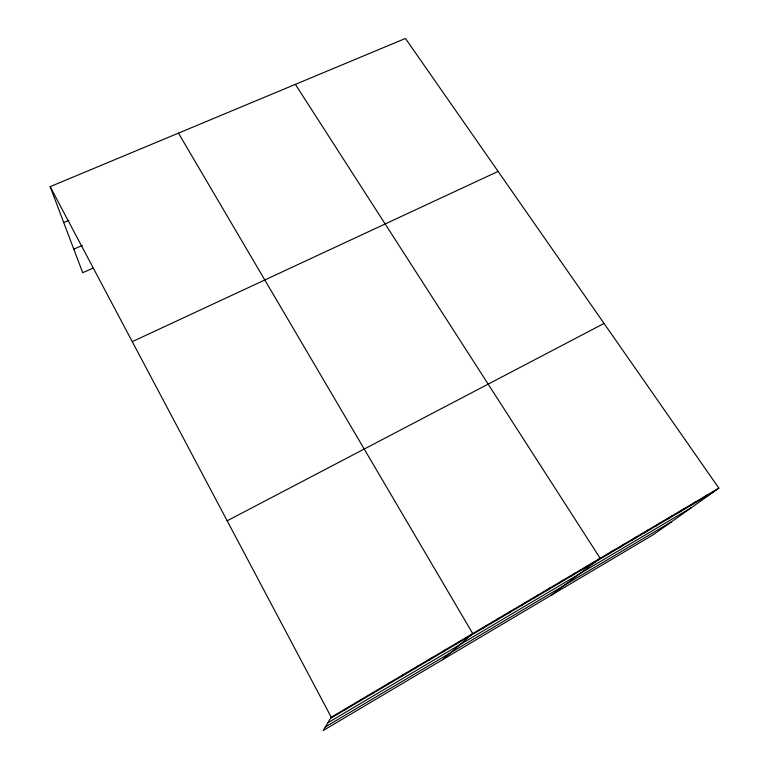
<?xml version="1.0" encoding="UTF-8"?>
<svg xmlns="http://www.w3.org/2000/svg" width="769" height="769" viewBox="0 0 769 769"><rect width="100%" height="100%" fill="white"/><g stroke="black" fill="none" stroke-linecap="round" stroke-linejoin="round"><path stroke-width="1.15" d="M718.852 488.142L331.228 717.208L323.153 730.55L653.794 534.397L718.852 488.142L405.446 38.45L50.148 186.656L82.706 272.716L92.943 268.189M344.945 709.864L345.877 708.547M359.267 701.395L360.411 699.963M373.484 692.994L374.839 691.437M387.595 684.65L389.152 682.978M401.601 676.374L403.35 674.586M415.5 668.155L417.442 666.262M429.285 660.004L431.419 657.995M442.973 651.92L445.299 649.795M456.555 643.884L459.064 641.663M442.55 659.715L472.733 633.589L178.456 133.133M483.028 628.235L485.893 625.803M495.928 620.612L498.966 618.084M508.722 613.047L511.943 610.413M521.44 605.53L524.814 602.809M534.061 598.071L537.598 595.244M546.586 590.659L550.296 587.747M559.034 583.306L562.898 580.297M571.386 576L575.414 572.905M583.652 568.752L587.833 565.561M551.354 595.168L600.166 558.275L295.373 84.369M607.933 554.401L612.412 551.037M619.939 547.297L624.572 543.856M631.868 540.251L636.645 536.714M643.711 533.244L648.642 529.63M655.476 526.294L660.542 522.593M667.165 519.383L672.366 515.605M678.767 512.529L684.112 508.674M690.293 505.714L695.772 501.782M701.741 498.946L707.355 494.938M327.805 722.86L691.552 507.55M325.316 726.965L671.481 521.824M330.497 718.409L713.103 492.227M227.172 520.805L604.069 323.441M132.258 341.657L498.11 171.41M73.795 249.156L82.37 245.426M63.731 222.577L68.902 220.367M50.148 186.656L331.228 717.208"/></g></svg>
